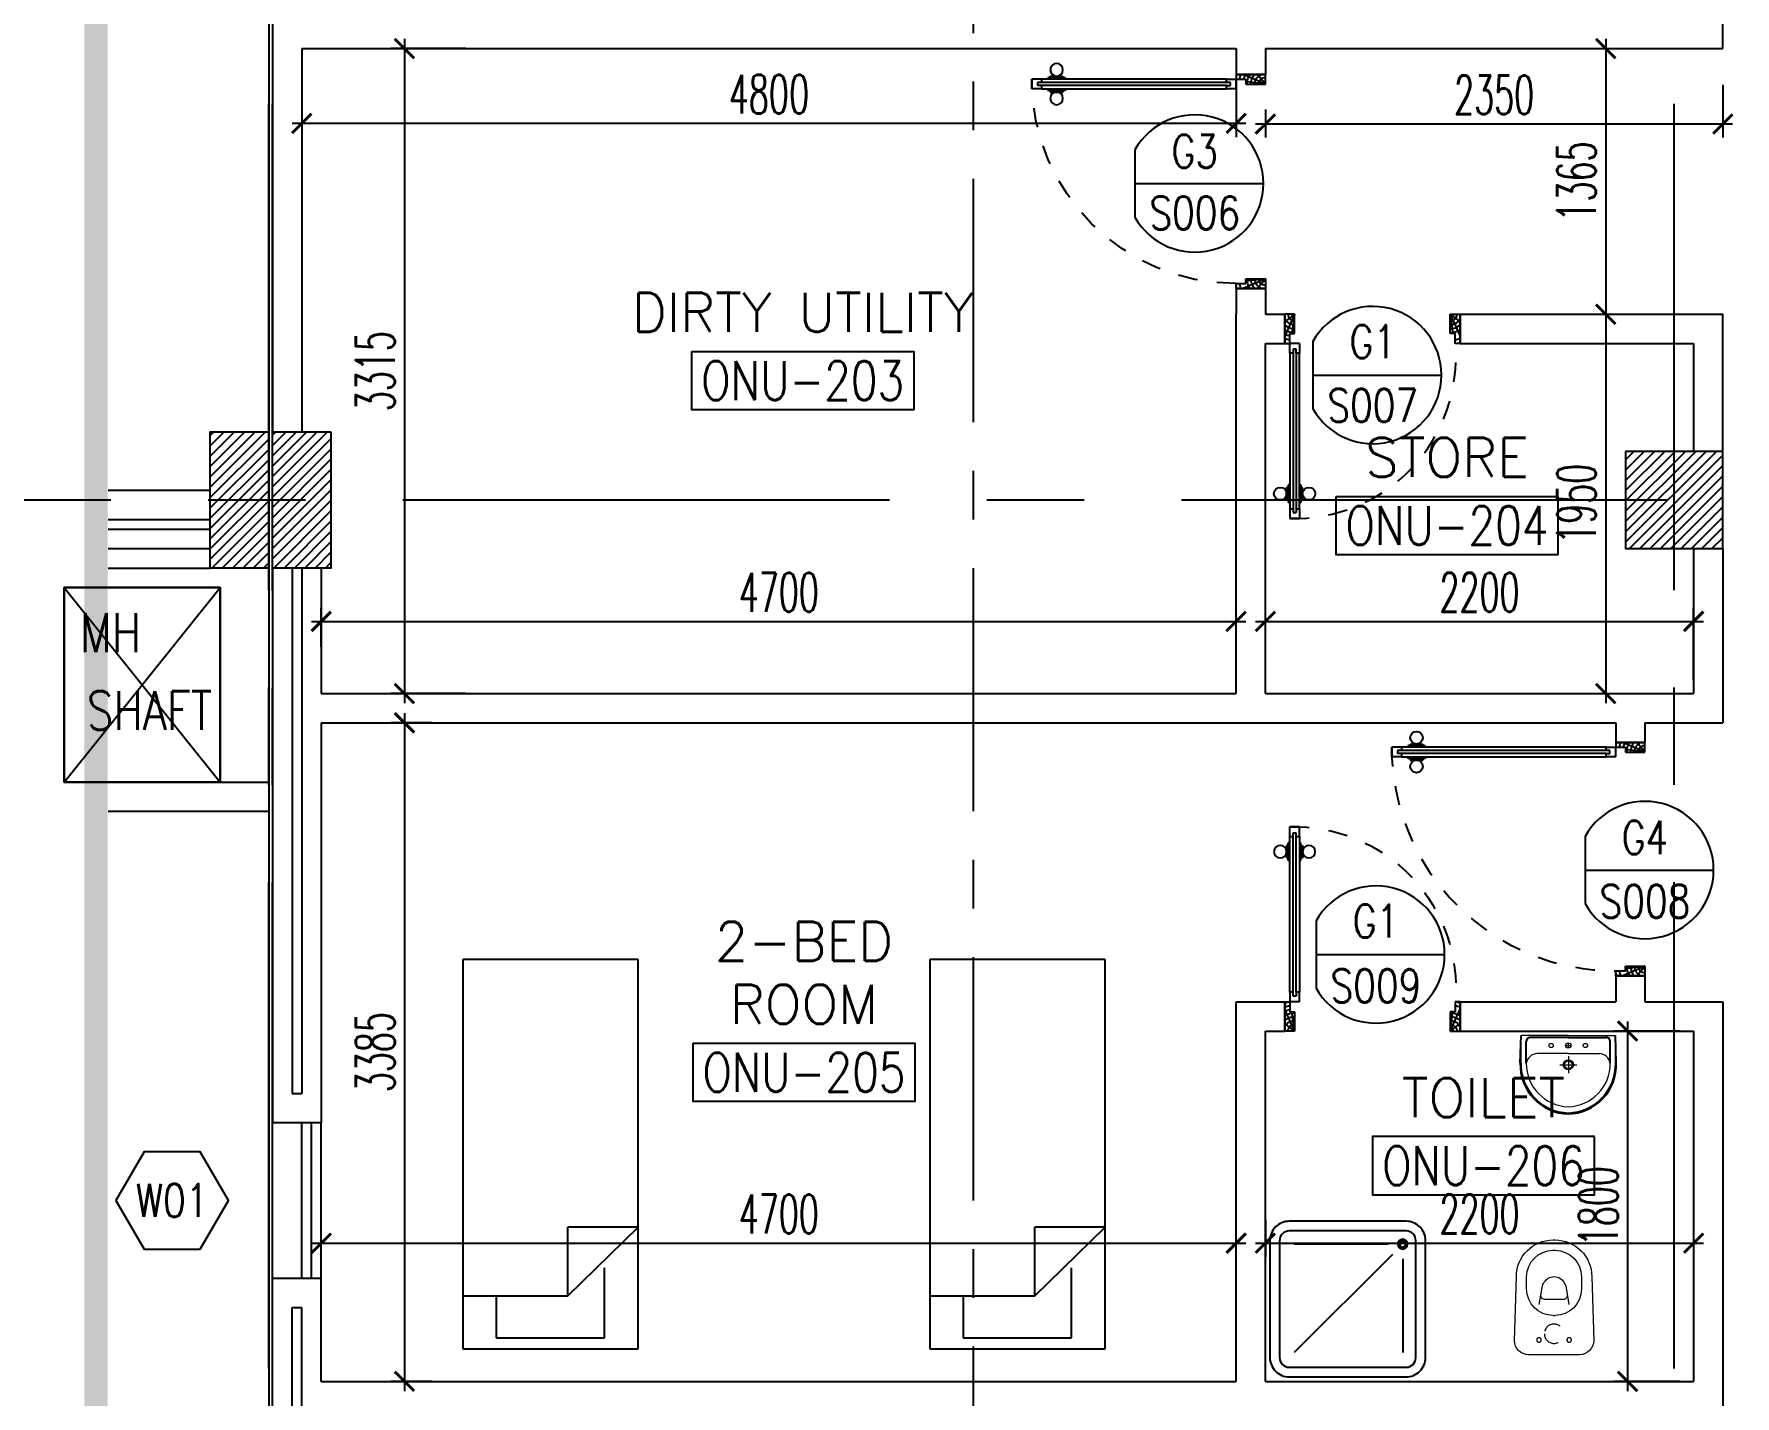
# Model space of a CAD drawing. Extents: x 88852.7 to 88945.7, y 39921.6 to 40001.1.
# Drawn here: x 88859.54 to 88868.28, y 39945.47 to 39952.47 of the extents above; entities that cross this region are included whole.
import ezdxf
from ezdxf.enums import TextEntityAlignment as Align

# ---------------------------------------------------------------- set-up
doc = ezdxf.new("R2010")
doc.units = 0
doc.header["$MEASUREMENT"] = 0
doc.header["$PDMODE"] = 34
for name, pattern in [('CENTER', [2, 1.25, -0.25, 0.25, -0.25]), ('CENTER2', [1.125, 0.75, -0.125, 0.125, -0.125]), ('CENTERX2', [4, 2.5, -0.5, 0.5, -0.5]), ('DASHED', [0.75, 0.5, -0.25]), ('HIDDEN', [0.375, 0.25, -0.125]), ('HIDDEN2', [0.1875, 0.125, -0.0625])]:
    doc.linetypes.add(name, pattern=pattern)
doc.layers.get('0').update_dxf_attribs({"linetype": 'CONTINUOUS'})
doc.layers.get('DEFPOINTS').update_dxf_attribs({"linetype": 'CONTINUOUS'})
for name, color, linetype in [('AXES', 11, 'CENTERX2'), ('AXES1', 11, 'CENTER'), ('COL', 2, 'CONTINUOUS'), ('DIM', 4, 'CONTINUOUS'), ('DOOR', 7, 'CONTINUOUS'), ('DOOR-CR', 4, 'CONTINUOUS'), ('DOOR-NO', 3, 'CONTINUOUS'), ('EJ', 9, 'CONTINUOUS'), ('ELEV', 2, 'CONTINUOUS'), ('FIX', 3, 'CONTINUOUS'), ('FUR', 4, 'CONTINUOUS'), ('HAT', 8, 'CONTINUOUS'), ('INSUL', 4, 'CONTINUOUS'), ('RM-BOX', 4, 'CONTINUOUS'), ('RM-NAME', 2, 'CONTINUOUS'), ('RM-NO', 2, 'CONTINUOUS'), ('ROOF', 7, 'CONTINUOUS'), ('SHAFT', 4, 'CONTINUOUS'), ('WALL', 2, 'CONTINUOUS'), ('WIN', 3, 'CONTINUOUS'), ('WIN-BOX', 3, 'CONTINUOUS'), ('WIN-NO', 5, 'CONTINUOUS')]:
    doc.layers.add(name, color=color, linetype=linetype)
doc.styles.add('ROMANS', font='ROMANS.shx', dxfattribs={"width": 0.6})
doc.dimstyles.new('STANDARD in', dxfattribs={"dimtxt": 0.2, "dimasz": 0.1, "dimexe": 0.07, "dimexo": 0.07, "dimgap": 0.05, "dimtad": 1, "dimdec": 0, "dimlfac": 1000, "dimzin": 0, "dimdsep": 46, "dimtxsty": 'ROMANS', "dimblk": 'ARCHTICK', "dimcen": 0.05, "dimdle": 0.05, "dimclrd": 4, "dimclre": 4, "dimclrt": 2, "dimadec": 0, "dimazin": 0, "dimtfac": 1, "dimtdec": 0, "dimtmove": 2, "dimatfit": 3, "dimfxl": 0, "dimtolj": 1, "dimtzin": 0, "dimarcsym": 0})

# ---------------------------------------------------------------- blocks, each defined once
blk = doc.blocks.new('_ARCHTICK')
at = {"color": 0, "linetype": 'ByBlock', "const_width": 0.15}
blk.add_lwpolyline([(-0.5, -0.5), (0.5, 0.5)], dxfattribs=at)
blk = doc.blocks.new('*D331')
at = {"layer": 'DEFPOINTS', "color": 0, "linetype": 'Continuous'}
for p in [(88868.0703, 39947.3496), (88867.731, 39945.5496), (88868.0703, 39945.5496)]:
    blk.add_point(p, dxfattribs=at)
at = {"layer": 'DIM', "color": 4, "linetype": 'Continuous', "lineweight": -2}
for p, q in [((88867.731, 39947.3996), (88867.731, 39945.4996)), ((88868.0003, 39947.3496), (88867.661, 39947.3496)), ((88868.0003, 39945.5496), (88867.661, 39945.5496))]:
    blk.add_line(p, q, dxfattribs=at)
at = {"layer": 'DIM', "color": 4, "linetype": 'Continuous', "lineweight": -2, "xscale": 0.1, "yscale": 0.1, "zscale": 0.1}
for p, rotation in [((88867.731, 39947.3496), 90), ((88867.731, 39945.5496), 270)]:
    blk.add_blockref('_ARCHTICK', p, dxfattribs=dict(at, rotation=rotation))
at = {"layer": 'DIM', "color": 2, "linetype": 'Continuous', "insert": (88867.581, 39946.4496), "char_height": 0.2, "attachment_point": 5, "rotation": 90, "style": 'ROMANS'}
blk.add_mtext('\\A1;1800', dxfattribs=at)
blk = doc.blocks.new('*D330')
at = {"layer": 'DEFPOINTS', "color": 0, "linetype": 'Continuous'}
for p in [(88865.8703, 39946.4496), (88868.0703, 39946.4496), (88868.0703, 39946.26)]:
    blk.add_point(p, dxfattribs=at)
at = {"layer": 'DIM', "color": 4, "linetype": 'Continuous', "lineweight": -2}
for p, q in [((88865.8703, 39946.3796), (88865.8703, 39946.19)), ((88868.0703, 39946.3796), (88868.0703, 39946.19)), ((88865.8203, 39946.26), (88868.1203, 39946.26))]:
    blk.add_line(p, q, dxfattribs=at)
at = {"layer": 'DIM', "color": 4, "linetype": 'Continuous', "lineweight": -2, "xscale": 0.1, "yscale": 0.1, "zscale": 0.1, "rotation": 180}
blk.add_blockref('_ARCHTICK', (88865.8703, 39946.26), dxfattribs=at)
at = {"layer": 'DIM', "color": 4, "linetype": 'Continuous', "lineweight": -2, "xscale": 0.1, "yscale": 0.1, "zscale": 0.1}
blk.add_blockref('_ARCHTICK', (88868.0703, 39946.26), dxfattribs=at)
at = {"layer": 'DIM', "color": 2, "linetype": 'Continuous', "insert": (88866.9703, 39946.41), "char_height": 0.2, "attachment_point": 5, "style": 'ROMANS'}
blk.add_mtext('\\A1;2200', dxfattribs=at)
blk = doc.blocks.new('*D329')
at = {"layer": 'DEFPOINTS', "color": 0, "linetype": 'Continuous'}
for p in [(88865.7203, 39946.26), (88861.0203, 39946.0796), (88865.7203, 39946.0796)]:
    blk.add_point(p, dxfattribs=at)
at = {"layer": 'DIM', "color": 4, "linetype": 'Continuous', "lineweight": -2}
for p, q in [((88860.9703, 39946.26), (88865.7703, 39946.26)), ((88861.0203, 39946.1496), (88861.0203, 39946.33)), ((88865.7203, 39946.1496), (88865.7203, 39946.33))]:
    blk.add_line(p, q, dxfattribs=at)
at = {"layer": 'DIM', "color": 4, "linetype": 'Continuous', "lineweight": -2, "xscale": 0.1, "yscale": 0.1, "zscale": 0.1, "rotation": 180}
blk.add_blockref('_ARCHTICK', (88861.0203, 39946.26), dxfattribs=at)
at = {"layer": 'DIM', "color": 4, "linetype": 'Continuous', "lineweight": -2, "xscale": 0.1, "yscale": 0.1, "zscale": 0.1}
blk.add_blockref('_ARCHTICK', (88865.7203, 39946.26), dxfattribs=at)
at = {"layer": 'DIM', "color": 2, "linetype": 'Continuous', "insert": (88863.3703, 39946.41), "char_height": 0.2, "attachment_point": 5, "style": 'ROMANS'}
blk.add_mtext('\\A1;4700', dxfattribs=at)
blk = doc.blocks.new('*D328')
at = {"layer": 'DEFPOINTS', "color": 0, "linetype": 'Continuous'}
for p in [(88861.6583, 39948.9346), (88861.4478, 39945.5496), (88861.6583, 39945.5496)]:
    blk.add_point(p, dxfattribs=at)
at = {"layer": 'DIM', "color": 4, "linetype": 'Continuous', "lineweight": -2}
for p, q in [((88861.4478, 39948.9846), (88861.4478, 39945.4996)), ((88861.5883, 39948.9346), (88861.3778, 39948.9346)), ((88861.5883, 39945.5496), (88861.3778, 39945.5496))]:
    blk.add_line(p, q, dxfattribs=at)
at = {"layer": 'DIM', "color": 4, "linetype": 'Continuous', "lineweight": -2, "xscale": 0.1, "yscale": 0.1, "zscale": 0.1}
for p, rotation in [((88861.4478, 39948.9346), 90), ((88861.4478, 39945.5496), 270)]:
    blk.add_blockref('_ARCHTICK', p, dxfattribs=dict(at, rotation=rotation))
at = {"layer": 'DIM', "color": 2, "linetype": 'Continuous', "insert": (88861.2978, 39947.2421), "char_height": 0.2, "attachment_point": 5, "rotation": 90, "style": 'ROMANS'}
blk.add_mtext('\\A1;3385', dxfattribs=at)
blk = doc.blocks.new('*D327')
at = {"layer": 'DEFPOINTS', "color": 0, "linetype": 'Continuous'}
for p in [(88867.5453, 39951.0346), (88867.5453, 39949.0846), (88867.6187, 39949.0846)]:
    blk.add_point(p, dxfattribs=at)
at = {"layer": 'DIM', "color": 4, "linetype": 'Continuous', "lineweight": -2}
for p, q in [((88867.6187, 39951.0846), (88867.6187, 39949.0346)), ((88867.6153, 39951.0346), (88867.6887, 39951.0346)), ((88867.6153, 39949.0846), (88867.6887, 39949.0846))]:
    blk.add_line(p, q, dxfattribs=at)
at = {"layer": 'DIM', "color": 4, "linetype": 'Continuous', "lineweight": -2, "xscale": 0.1, "yscale": 0.1, "zscale": 0.1}
for p, rotation in [((88867.6187, 39951.0346), 90), ((88867.6187, 39949.0846), 270)]:
    blk.add_blockref('_ARCHTICK', p, dxfattribs=dict(at, rotation=rotation))
at = {"layer": 'DIM', "color": 2, "linetype": 'Continuous', "insert": (88867.4687, 39950.0596), "char_height": 0.2, "attachment_point": 5, "rotation": 90, "style": 'ROMANS'}
blk.add_mtext('\\A1;1950', dxfattribs=at)
blk = doc.blocks.new('*D326')
at = {"layer": 'DEFPOINTS', "color": 0, "linetype": 'Continuous'}
for p in [(88868.0703, 39949.4556), (88865.8703, 39949.0846), (88868.0703, 39949.0846)]:
    blk.add_point(p, dxfattribs=at)
at = {"layer": 'DIM', "color": 4, "linetype": 'Continuous', "lineweight": -2}
for p, q in [((88865.8703, 39949.1546), (88865.8703, 39949.5256)), ((88868.0703, 39949.1546), (88868.0703, 39949.5256)), ((88865.8203, 39949.4556), (88868.1203, 39949.4556))]:
    blk.add_line(p, q, dxfattribs=at)
at = {"layer": 'DIM', "color": 4, "linetype": 'Continuous', "lineweight": -2, "xscale": 0.1, "yscale": 0.1, "zscale": 0.1, "rotation": 180}
blk.add_blockref('_ARCHTICK', (88865.8703, 39949.4556), dxfattribs=at)
at = {"layer": 'DIM', "color": 4, "linetype": 'Continuous', "lineweight": -2, "xscale": 0.1, "yscale": 0.1, "zscale": 0.1}
blk.add_blockref('_ARCHTICK', (88868.0703, 39949.4556), dxfattribs=at)
at = {"layer": 'DIM', "color": 2, "linetype": 'Continuous', "insert": (88866.9703, 39949.6056), "char_height": 0.2, "attachment_point": 5, "style": 'ROMANS'}
blk.add_mtext('\\A1;2200', dxfattribs=at)
blk = doc.blocks.new('*D325')
at = {"layer": 'DEFPOINTS', "color": 0, "linetype": 'Continuous'}
for p in [(88865.7203, 39949.4556), (88861.0203, 39949.2548), (88865.7203, 39949.2548)]:
    blk.add_point(p, dxfattribs=at)
at = {"layer": 'DIM', "color": 4, "linetype": 'Continuous', "lineweight": -2}
for p, q in [((88861.0203, 39949.3248), (88861.0203, 39949.5256)), ((88865.7203, 39949.3248), (88865.7203, 39949.5256)), ((88860.9703, 39949.4556), (88865.7703, 39949.4556))]:
    blk.add_line(p, q, dxfattribs=at)
at = {"layer": 'DIM', "color": 4, "linetype": 'Continuous', "lineweight": -2, "xscale": 0.1, "yscale": 0.1, "zscale": 0.1, "rotation": 180}
blk.add_blockref('_ARCHTICK', (88861.0203, 39949.4556), dxfattribs=at)
at = {"layer": 'DIM', "color": 4, "linetype": 'Continuous', "lineweight": -2, "xscale": 0.1, "yscale": 0.1, "zscale": 0.1}
blk.add_blockref('_ARCHTICK', (88865.7203, 39949.4556), dxfattribs=at)
at = {"layer": 'DIM', "color": 2, "linetype": 'Continuous', "insert": (88863.3703, 39949.6056), "char_height": 0.2, "attachment_point": 5, "style": 'ROMANS'}
blk.add_mtext('\\A1;4700', dxfattribs=at)
blk = doc.blocks.new('*D324')
at = {"layer": 'DEFPOINTS', "color": 0, "linetype": 'Continuous'}
for p in [(88861.8323, 39952.3996), (88861.4478, 39949.0846), (88861.8323, 39949.0846)]:
    blk.add_point(p, dxfattribs=at)
at = {"layer": 'DIM', "color": 4, "linetype": 'Continuous', "lineweight": -2}
for p, q in [((88861.7623, 39952.3996), (88861.3778, 39952.3996)), ((88861.4478, 39952.4496), (88861.4478, 39949.0346)), ((88861.7623, 39949.0846), (88861.3778, 39949.0846))]:
    blk.add_line(p, q, dxfattribs=at)
at = {"layer": 'DIM', "color": 4, "linetype": 'Continuous', "lineweight": -2, "xscale": 0.1, "yscale": 0.1, "zscale": 0.1}
for p, rotation in [((88861.4478, 39952.3996), 90), ((88861.4478, 39949.0846), 270)]:
    blk.add_blockref('_ARCHTICK', p, dxfattribs=dict(at, rotation=rotation))
at = {"layer": 'DIM', "color": 2, "linetype": 'Continuous', "insert": (88861.2978, 39950.7421), "char_height": 0.2, "attachment_point": 5, "rotation": 90, "style": 'ROMANS'}
blk.add_mtext('\\A1;3315', dxfattribs=at)
blk = doc.blocks.new('DOOR-110')
at = {"layer": 'DOOR', "color": 0, "linetype": 'ByBlock'}
for p, q in [((0, 1050), (0, 1100)), ((150, 1100), (0, 1100)), ((100, 1050), (0, 1050)), ((100, 1075), (100, 1050)), ((150, 1075), (100, 1075)), ((150, 1100), (150, 1075)), ((150, 1025), (150, 1075)), ((200, 1075), (150, 1075)), ((180, 1042), (180, 1058)), ((180, 1058), (200, 1058)), ((200, 1058), (200, 1075)), ((1027.6, 1075), (1027.6, 1082.2)), ((1027.6, 1082.2), (1117.6, 1082.2)), ((1040.2, 1082.2), (1040.2, 1091.2)), ((1105, 1091.2), (1040.2, 1091.2)), ((1105, 1082.2), (1040.2, 1082.2)), ((1105, 1082.2), (1105, 1091.2)), ((1117.6, 1075), (1117.6, 1082.2)), ((1150, 1075), (1150, 1058)), ((1150, 1075), (1200, 1075)), ((1150, 1058), (1170, 1058)), ((1170, 1058), (1170, 1042)), ((1200, 1075), (1200, 1025)), ((1200, 1025), (1200, 1075)), ((150, 1025), (200, 1025)), ((200, 1042), (180, 1042)), ((200, 1025), (200, 1042)), ((1027.6, 1025), (1027.6, 1017.8)), ((1027.6, 1017.8), (1117.6, 1017.8)), ((1040.2, 1017.8), (1040.2, 1008.8)), ((1105, 1017.8), (1040.2, 1017.8)), ((1105, 1008.8), (1040.2, 1008.8)), ((1105, 1017.8), (1105, 1008.8)), ((1117.6, 1025), (1117.6, 1017.8)), ((1150, 1042), (1150, 1025)), ((1150, 1042), (1170, 1042)), ((1150, 1025), (1200, 1025)), ((100, 50), (0, 50)), ((0, 50), (0, 0)), ((0, 0), (150, 0)), ((150, 0), (0, 0)), ((100, 25), (100, 50)), ((150, 25), (100, 25)), ((150, 0), (150, 25))]:
    blk.add_line(p, q, dxfattribs=at)
at = {"layer": 'DOOR', "linetype": 'ByBlock'}
for p, q in [((0, 1100), (150, 1100)), ((200, 1075), (1150, 1075)), ((200, 1058), (1150, 1058)), ((200, 1042), (1150, 1042)), ((1150, 1025), (200, 1025))]:
    blk.add_line(p, q, dxfattribs=at)
at = {"layer": 'DOOR', "color": 9, "linetype": 'ByBlock'}
for p, q in [((0, 1050), (40.1, 1100)), ((0, 1050), (113.7, 1100)), ((0, 1050), (100, 1063.4)), ((0, 50), (40.1, 0)), ((0, 50), (113.7, 0)), ((0, 50), (100, 36.6))]:
    blk.add_line(p, q, dxfattribs=at)
at = {"layer": 'DOOR', "color": 0, "linetype": 'ByBlock'}
for centre in [(1072.6, 1123.5), (1072.6, 976.5)]:
    blk.add_circle(centre, 32.4, dxfattribs=at)
at = {"layer": 'DOOR', "color": 9, "linetype": 'ByBlock'}
for centre, radius, start, end in [((0, 1050), 34.4, 0, 90), ((0, 1050), 14.4, 0, 90), ((0, 1050), 54.4, 0, 66.79262), ((0, 1050), 74.4, 0, 42.22357), ((0, 1050), 94.4, 0, 31.98181), ((0, 1050), 114.4, 12.62257, 25.91616), ((0, 1050), 134.4, 10.71998, 21.84015), ((0, 1050), 154.4, 13.71423, 18.89471), ((0, 50), 14.4, 270, 0), ((0, 50), 34.4, 270, 0), ((0, 50), 54.4, 293.20738, 0), ((0, 50), 74.4, 317.77643, 0), ((0, 50), 94.4, 328.01819, 0), ((0, 50), 134.4, 338.15985, 349.28002), ((0, 50), 154.4, 341.10529, 346.28577)]:
    blk.add_arc(centre, radius, start, end, dxfattribs=at)
at = {"layer": 'DOOR', "linetype": 'HIDDEN', "ltscale": 0.5}
blk.add_arc((150, 1075), 1050, 270, 0, dxfattribs=at)
at = {"layer": 'WALL', "linetype": 'ByBlock'}
for p, q in [((0, 1100), (150, 1100)), ((0, 0), (150, 0))]:
    blk.add_line(p, q, dxfattribs=at)
blk = doc.blocks.new('DOOR90')
at = {"layer": 'DOOR', "linetype": 'ByBlock'}
for p, q in [((0, 0), (-150, 0)), ((-200, -25), (-1000, -25)), ((-200, -42), (-1000, -42)), ((-200, -58), (-1000, -58)), ((-1000, -75), (-200, -75))]:
    blk.add_line(p, q, dxfattribs=at)
at = {"layer": 'DOOR', "color": 0, "linetype": 'ByBlock'}
for p, q in [((-150, 0), (-150, -25)), ((-150, 0), (0, 0)), ((0, -50), (0, 0)), ((-1050, -25), (-1050, -75)), ((-1050, -75), (-1050, -25)), ((-1000, -25), (-1050, -25)), ((-1000, -75), (-1050, -75)), ((-1020, -42), (-1020, -58)), ((-1000, -42), (-1020, -42)), ((-1000, -58), (-1020, -58)), ((-1000, -25), (-1000, -42)), ((-1000, -58), (-1000, -75)), ((-967.6, -25), (-967.6, -17.8)), ((-877.6, -17.8), (-967.6, -17.8)), ((-967.6, -75), (-967.6, -82.2)), ((-877.6, -82.2), (-967.6, -82.2)), ((-955, -17.8), (-955, -8.8)), ((-955, -8.8), (-890.2, -8.8)), ((-955, -17.8), (-890.2, -17.8)), ((-955, -82.2), (-955, -91.2)), ((-955, -82.2), (-890.2, -82.2)), ((-890.2, -17.8), (-890.2, -8.8)), ((-890.2, -82.2), (-890.2, -91.2)), ((-877.6, -25), (-877.6, -17.8)), ((-877.6, -75), (-877.6, -82.2)), ((-200, -42), (-200, -25)), ((-200, -25), (-150, -25)), ((-180, -42), (-200, -42)), ((-200, -75), (-200, -58)), ((-200, -58), (-180, -58)), ((-150, -75), (-200, -75)), ((-180, -58), (-180, -42)), ((-150, -75), (-150, -25)), ((-150, -25), (-100, -25)), ((-100, -25), (-100, -50)), ((-100, -50), (0, -50)), ((-955, -91.2), (-890.2, -91.2)), ((-100, -850), (0, -850)), ((-100, -875), (-100, -850)), ((0, -850), (0, -900)), ((-150, -900), (-150, -875)), ((-150, -875), (-100, -875)), ((0, -900), (-150, -900)), ((-150, -900), (0, -900))]:
    blk.add_line(p, q, dxfattribs=at)
at = {"layer": 'DOOR', "color": 9, "linetype": 'ByBlock'}
for p, q in [((0, -50), (-113.7, 0)), ((0, -50), (-40.1, 0)), ((0, -50), (-100, -36.6)), ((0, -850), (-113.7, -900)), ((0, -850), (-100, -863.4)), ((0, -850), (-40.1, -900))]:
    blk.add_line(p, q, dxfattribs=at)
at = {"layer": 'DOOR', "color": 0, "linetype": 'ByBlock'}
for centre in [(-922.6, 23.5), (-922.6, -123.5)]:
    blk.add_circle(centre, 32.4, dxfattribs=at)
at = {"layer": 'DOOR', "color": 9, "linetype": 'ByBlock'}
for centre, radius, start, end in [((0, -50), 74.4, 137.77643, 180), ((0, -50), 54.4, 113.20738, 180), ((0, -50), 154.4, 161.10529, 166.28577), ((0, -50), 134.4, 158.15985, 169.28002), ((0, -50), 114.4, 154.08384, 167.37743), ((0, -50), 94.4, 148.01819, 180), ((0, -50), 34.4, 90, 180), ((0, -50), 14.4, 90, 180), ((0, -850), 94.4, 180, 211.98181), ((0, -850), 74.4, 180, 222.22357), ((0, -850), 54.4, 180, 246.79262), ((0, -850), 34.4, 180, 270), ((0, -850), 14.4, 180, 270), ((0, -850), 154.4, 193.71423, 198.89471), ((0, -850), 134.4, 190.71998, 201.84015)]:
    blk.add_arc(centre, radius, start, end, dxfattribs=at)
at = {"layer": 'DOOR', "linetype": 'HIDDEN', "ltscale": 0.5}
blk.add_arc((-222.2, -50), 828.2, 178.27012, 275.00304, dxfattribs=at)
blk = doc.blocks.new('DOOR100')
at = {"layer": 'DOOR', "color": 0, "linetype": 'ByBlock'}
for p, q in [((-76.1, 1251.1), (-76.1, 1301.1)), ((-76.1, 1301.1), (-26.1, 1301.1)), ((-26.1, 1301.1), (-76.1, 1301.1)), ((-59.1, 1251.1), (-76.1, 1251.1)), ((-59.1, 1251.1), (-59.1, 1271.1)), ((-43.1, 1271.1), (-59.1, 1271.1)), ((-43.1, 1251.1), (-43.1, 1271.1)), ((-26.1, 1251.1), (-43.1, 1251.1)), ((-26.1, 1251.1), (-26.1, 1301.1)), ((-92.3, 1206.1), (-92.3, 1141.3)), ((-83.3, 1206.1), (-92.3, 1206.1)), ((-83.3, 1141.3), (-92.3, 1141.3)), ((-83.3, 1128.7), (-83.3, 1218.7)), ((-76.1, 1218.7), (-83.3, 1218.7)), ((-83.3, 1206.1), (-83.3, 1141.3)), ((-26.1, 1218.7), (-18.9, 1218.7)), ((-18.9, 1128.7), (-18.9, 1218.7)), ((-18.9, 1206.1), (-18.9, 1141.3)), ((-18.9, 1206.1), (-9.9, 1206.1)), ((-18.9, 1141.3), (-9.9, 1141.3)), ((-9.9, 1206.1), (-9.9, 1141.3)), ((-76.1, 1128.7), (-83.3, 1128.7)), ((-26.1, 1128.7), (-18.9, 1128.7)), ((-76.1, 200), (-59.1, 200)), ((-76.1, 150), (-76.1, 200)), ((-59.1, 200), (-59.1, 180)), ((-59.1, 180), (-43.1, 180)), ((-43.1, 200), (-26.1, 200)), ((-43.1, 180), (-43.1, 200)), ((-26.1, 200), (-26.1, 150)), ((-1201.1, 0), (-1201.1, 150)), ((-1201.1, 150), (-1176.1, 150)), ((-1201.1, 150), (-1201.1, 0)), ((-1176.1, 150), (-1176.1, 100)), ((-1176.1, 100), (-1151.1, 100)), ((-1151.1, 100), (-1151.1, 0)), ((-76.1, 150), (-26.1, 150)), ((-51.1, 100), (-51.1, 0)), ((-26.1, 100), (-51.1, 100)), ((-1.1, 150), (-26.1, 150)), ((-26.1, 150), (-26.1, 100)), ((-1.1, 150), (-1.1, 0)), ((-1151.1, 0), (-1201.1, 0)), ((-51.1, 0), (-1.1, 0))]:
    blk.add_line(p, q, dxfattribs=at)
at = {"layer": 'DOOR', "linetype": 'ByBlock'}
for p, q in [((-76.1, 1251.1), (-76.1, 200)), ((-59.1, 200), (-59.1, 1251.1)), ((-43.1, 200), (-43.1, 1251.1)), ((-26.1, 200), (-26.1, 1251.1))]:
    blk.add_line(p, q, dxfattribs=at)
at = {"layer": 'DOOR', "color": 9, "linetype": 'ByBlock'}
for p, q in [((-1151.1, 0), (-1201.1, 113.7)), ((-1151.1, 0), (-1164.4, 100)), ((-51.1, 0), (-1.1, 113.7)), ((-51.1, 0), (-37.7, 100)), ((-1151.1, 0), (-1201.1, 40.1)), ((-51.1, 0), (-1.1, 40.1))]:
    blk.add_line(p, q, dxfattribs=at)
at = {"layer": 'DOOR', "color": 0, "linetype": 'ByBlock'}
for centre in [(-124.6, 1173.7), (22.5, 1173.7)]:
    blk.add_circle(centre, 32.4, dxfattribs=at)
at = {"layer": 'DOOR', "linetype": 'HIDDEN', "ltscale": 0.5}
blk.add_arc((-26.8, 151.9), 1149.2, 89.96096, 180.09315, dxfattribs=at)
at = {"layer": 'DOOR', "color": 9, "linetype": 'ByBlock'}
for centre, radius, start, end in [((-1151.1, 0), 154.4, 103.71423, 108.89471), ((-1151.1, 0), 134.4, 100.71998, 111.84015), ((-1151.1, 0), 94.4, 90, 121.98181), ((-51.1, 0), 94.4, 58.01819, 90), ((-51.1, 0), 134.4, 68.15985, 79.28002), ((-51.1, 0), 114.4, 64.08384, 77.37743), ((-51.1, 0), 154.4, 71.10529, 76.28577), ((-1151.1, 0), 74.4, 90, 132.22357), ((-1151.1, 0), 54.4, 90, 156.79262), ((-1151.1, 0), 34.4, 90, 180), ((-1151.1, 0), 14.4, 90, 180), ((-51.1, 0), 74.4, 47.77643, 90), ((-51.1, 0), 54.4, 23.20738, 90), ((-51.1, 0), 34.4, 0, 90), ((-51.1, 0), 14.4, 0, 90)]:
    blk.add_arc(centre, radius, start, end, dxfattribs=at)
blk = doc.blocks.new('LAV1')
at = {"layer": 'FIX', "linetype": 'ByBlock', "ltscale": 0.3}
for p, q in [((-280, 210), (-275, 50)), ((-245, 210), (-245, 85)), ((245, 210), (245, 85)), ((280, 210), (275, 50)), ((0, 60), (-220.2, 60)), ((0, 60), (220.2, 60))]:
    blk.add_line(p, q, dxfattribs=at)
at = {"layer": 'FIX', "linetype": 'Continuous', "lineweight": 20}
for p, q in [((-275, 210), (-275, 50)), ((275, 210), (275, 50)), ((0, 155), (-181.4, 155)), ((0, 155), (181.4, 155)), ((0, 50), (-275, 50)), ((0, 50), (-252.5, 50)), ((0, 50), (275, 50)), ((0, 50), (252.5, 50))]:
    blk.add_line(p, q, dxfattribs=at)
at = {"layer": 'FIX', "linetype": 'DASHED', "lineweight": 20, "ltscale": 0.05}
for p, q in [((49.5, 220), (-50.5, 220)), ((-0.5, 170), (-0.5, 270)), ((-0.5, 170), (-0.5, 270))]:
    blk.add_line(p, q, dxfattribs=at)
at = {"layer": 'FIX', "lineweight": 20}
for p, q in [((15.6, 107.5), (-15.5, 107.5)), ((0, 92), (0, 123))]:
    blk.add_line(p, q, dxfattribs=at)
for centre, radius in [((-0.5, 220), 29.5), ((-0.5, 220), 22.5), ((0, 107.5), 15.5)]:
    blk.add_circle(centre, radius, dxfattribs=at)
at = {"layer": 'FIX', "linetype": 'HIDDEN', "lineweight": 20, "ltscale": 0.05}
for centre in [(-100, 107.5), (100, 107.5)]:
    blk.add_circle(centre, 12.4, dxfattribs=at)
at = {"layer": 'FIX', "linetype": 'ByBlock', "ltscale": 0.3}
for centre, radius, start, end in [((6.9, 220), 287, 91.37765, 182.00641), ((-6.9, 220), 287, 357.99359, 88.62235), ((-220.1, 84.9), 24.9, 179.70214, 269.94861), ((220.1, 84.9), 24.9, 270.05139, 0.29786)]:
    blk.add_arc(centre, radius, start, end, dxfattribs=at)
at = {"layer": 'FIX', "linetype": 'Continuous', "lineweight": 20}
for centre, radius, start, end in [((8.4, 216.7), 283.4, 91.6988, 181.35097), ((-8.4, 216.7), 283.4, 358.64903, 88.3012), ((7.6, 212.5), 252.7, 91.73281, 180.48842), ((-7.6, 212.5), 252.7, 359.51158, 88.26719), ((-179.2, 221.8), 66.9, 190.20056, 268.07863), ((179.2, 221.8), 66.9, 271.92137, 349.79944)]:
    blk.add_arc(centre, radius, start, end, dxfattribs=at)
blk = doc.blocks.new('SHR1')
at = {"layer": 'FIX'}
for p, q in [((-195.7, 195.7), (-700, 700)), ((-142.7, 217.7), (-142.7, 700)), ((-217.7, 142.7), (-700, 142.7))]:
    blk.add_line(p, q, dxfattribs=at)
for points in [[(-825, 125), (-825, 725, -0.414214), (-725, 825), (-125, 825, -0.414214), (-25, 725), (-25, 125, -0.414214), (-125, 25), (-725, 25, -0.414214)], [(-775, 125), (-775, 725, -0.414214), (-725, 775), (-125, 775, -0.414214), (-75, 725), (-75, 125, -0.414214), (-125, 75), (-725, 75, -0.414214)]]:
    blk.add_lwpolyline(points, format="xyb", close=True, dxfattribs=at)
for radius in [25, 15]:
    blk.add_circle((-142.7, 142.7), radius, dxfattribs=at)
blk = doc.blocks.new('C11')
at = {"layer": 'HAT'}
h = blk.add_hatch(dxfattribs=at)
h.set_pattern_fill('ANSI31', color=256, scale=300, style=0)
h.set_pattern_definition([(45, (-248556.182, -75061.005), (-26.5165043, 26.5165043), [])])
h.paths.add_polyline_path([(300, 700), (0, 700), (0, 350), (300, 350)])
h.paths.add_polyline_path([(300, 350), (0, 350), (0, 0), (300, 0)])
at = {"layer": 'COL'}
blk.add_lwpolyline([(300, 700), (300, 0), (0, 0), (0, 700)], close=True, dxfattribs=at)
blk = doc.blocks.new('C11D')
at = {"layer": 'COL', "linetype": 'ByBlock'}
for p in [(-320, 0), (0, 0)]:
    blk.add_blockref('C11', p, dxfattribs=at)
blk = doc.blocks.new('DD1')
at = {"layer": 'DOOR-CR'}
blk.add_line((-307.6, 0), (352.8, 0), dxfattribs=at)
blk.add_lwpolyline([(-307.6, -172.9, 3.820224), (-307.6, 172.9)], format="xyb", close=True, dxfattribs=at)
at = {"layer": 'DOOR-NO', "style": 'ROMANS', "width": 0.8}
for tag, p in [('G', (0, 141.5)), ('000', (0, -141.4))]:
    blk.add_attdef(tag, text='', height=204, dxfattribs=at).set_placement(p, align=Align.MIDDLE)
blk = doc.blocks.new('RM1')
at = {"layer": 'RM-BOX'}
blk.add_lwpolyline([(569.9, -200), (-569.9, -200), (-569.9, -500), (569.9, -500)], close=True, dxfattribs=at)
at = {"layer": 'RM-NAME', "style": 'ROMANS'}
for tag, p in [('ROOMNAME1', (0, 323.8)), ('ROOMNAME2', (0, 0))]:
    blk.add_attdef(tag, text='', height=200, dxfattribs=at).set_placement(p, align=Align.MIDDLE)
at = {"layer": 'RM-NO', "style": 'ROMANS', "width": 0.8}
blk.add_attdef('ROOMNO', text='', height=200, dxfattribs=at).set_placement((0, -350), align=Align.MIDDLE)
blk = doc.blocks.new('WC1')
at = {"layer": 'FIX', "lineweight": 20}
for p, q in [((-210, 203.8), (-538, 193.8)), ((-475, 140.8), (-538, 140.8)), ((-137, 0), (-137, 130.8)), ((-727, 4.8), (-727, -4.8)), ((-674, 4.8), (-674, -4.8)), ((-533.7, 24.2), (-539.5, 0)), ((-539.5, 0), (-533.7, -24.2)), ((-394.8, 75.7), (-490.4, 60.1)), ((-339, 4.8), (-339, -4.8)), ((-137, -130.8), (-137, 0)), ((-490.4, -60.1), (-394.8, -75.7)), ((-538, -140.8), (-475, -140.8)), ((-538, -193.8), (-210, -203.8)), ((-213.2, -203.8), (-210, -203.8))]:
    blk.add_line(p, q, dxfattribs=at)
at = {"layer": 'FIX', "linetype": 'Continuous', "lineweight": 20}
blk.add_line((-420.1, -47.3), (-420.4, 44.6), dxfattribs=at)
at = {"layer": 'FIX', "linetype": 'HIDDEN', "lineweight": 20, "ltscale": 0.05}
for centre in [(-213.2, 77.5), (-213.2, -77.5)]:
    blk.add_circle(centre, 11.6, dxfattribs=at)
at = {"layer": 'FIX', "linetype": 'HIDDEN2', "lineweight": 20, "ltscale": 0.3}
blk.add_circle((-245, 0), 49.8, dxfattribs=at)
at = {"layer": 'FIX', "lineweight": 20}
for centre, radius, start, end in [((-538, 4.8), 189, 90, 180), ((-210, 130.8), 73, 360, 90), ((-538, 4.8), 136, 90, 180), ((-475, 4.8), 136, 360, 90), ((-473, -6.9), 68.2, 128.92417, 152.84682), ((-464.4, -17.6), 82, 108.49595, 128.92417), ((-538, -4.8), 189, 180, 270), ((-538, -4.8), 136, 180, 270), ((-473, 6.9), 68.2, 207.15318, 231.07583), ((-464.4, 17.6), 82, 231.07583, 251.50405), ((-475, -4.8), 136, 270, 0), ((-210, -130.8), 73, 270, 0)]:
    blk.add_arc(centre, radius, start, end, dxfattribs=at)
at = {"layer": 'FIX', "linetype": 'Continuous', "lineweight": 20}
for centre, start, end in [((-442.7, 45.5), 357.66621, 91.61215), ((-442.4, -45.6), 268.38785, 2.33379)]:
    blk.add_arc(centre, 22.3, start, end, dxfattribs=at)
blk = doc.blocks.new('WW1')
at = {"layer": 'WIN-BOX'}
blk.add_lwpolyline([(144.3, -250), (288.7, 0), (144.3, 250), (-144.3, 250), (-288.7, 0), (-144.3, -250)], close=True, dxfattribs=at)
at = {"layer": 'WIN-NO', "style": 'ROMANS', "width": 0.8}
blk.add_attdef('W00', text='', height=170, dxfattribs=at).set_placement((0, 0), align=Align.MIDDLE)
blk = doc.blocks.new('AH20A')
at = {"layer": 'FUR'}
for p, q in [((0, 0.5), (0, -0.5)), ((1, 0.5), (0, 0.5)), ((0.1358, 0.5), (0.1358, -0.0987)), ((1, -0.5), (1, 0.5)), ((0.1358, 0.3112), (0.0277, 0.3112)), ((0.0277, 0.3112), (0.0277, -0.3087)), ((0.1358, -0.0987), (0.3125, -0.5)), ((0.1358, -0.0987), (0.3125, -0.0987)), ((0.3125, -0.5), (0.3125, -0.0987)), ((0.0277, -0.3087), (0.2076, -0.3087)), ((0, -0.5), (1, -0.5))]:
    blk.add_line(p, q, dxfattribs=at)
blk = doc.blocks.new('COL50')
at = {"layer": 'COL'}
blk.add_lwpolyline([(-250, 250), (-250, -250), (250, -250), (250, 250)], close=True, dxfattribs=at)
blk = doc.blocks.new('*X53')
at = {"color": 0}
for p, q in [((73379.2, 139882.6), (73846.3, 140349.7)), ((73379.2, 139935.6), (73793.3, 140349.7)), ((73379.2, 139988.7), (73740.3, 140349.7)), ((73379.2, 140041.7), (73687.2, 140349.7)), ((73379.2, 140094.7), (73634.2, 140349.7)), ((73379.2, 140147.8), (73581.2, 140349.7)), ((73379.2, 140200.8), (73528.1, 140349.7)), ((73379.2, 140253.8), (73475.1, 140349.7)), ((73379.2, 140306.9), (73422.1, 140349.7)), ((73399.4, 139849.7), (73879.2, 140329.6)), ((73452.4, 139849.7), (73879.2, 140276.5)), ((73505.4, 139849.7), (73879.2, 140223.5)), ((73558.5, 139849.7), (73879.2, 140170.5)), ((73611.5, 139849.7), (73879.2, 140117.4)), ((73664.5, 139849.7), (73879.2, 140064.4)), ((73717.6, 139849.7), (73879.2, 140011.4)), ((73770.6, 139849.7), (73879.2, 139958.4)), ((73823.6, 139849.7), (73879.2, 139905.3)), ((73876.7, 139849.7), (73879.2, 139852.3))]:
    blk.add_line(p, q, dxfattribs=at)
blk = doc.blocks.new('*D792')
at = {"layer": 'DEFPOINTS', "color": 0, "linetype": 'Continuous'}
for p in [(88868.2203, 39952.2834), (88865.8703, 39952.1571), (88865.8703, 39952.0119)]:
    blk.add_point(p, dxfattribs=at)
at = {"layer": 'DIM', "color": 4, "linetype": 'Continuous', "lineweight": -2}
for p, q in [((88868.2203, 39952.2134), (88868.2203, 39951.9419)), ((88865.8703, 39952.0871), (88865.8703, 39951.9419)), ((88868.2703, 39952.0119), (88865.8203, 39952.0119))]:
    blk.add_line(p, q, dxfattribs=at)
at = {"layer": 'DIM', "color": 4, "linetype": 'Continuous', "lineweight": -2, "xscale": 0.1, "yscale": 0.1, "zscale": 0.1, "rotation": 180}
blk.add_blockref('_ARCHTICK', (88865.8703, 39952.0119), dxfattribs=at)
at = {"layer": 'DIM', "color": 4, "linetype": 'Continuous', "lineweight": -2, "xscale": 0.1, "yscale": 0.1, "zscale": 0.1}
blk.add_blockref('_ARCHTICK', (88868.2203, 39952.0119), dxfattribs=at)
at = {"layer": 'DIM', "color": 2, "linetype": 'Continuous', "insert": (88867.0453, 39952.1619), "char_height": 0.2, "attachment_point": 5, "style": 'ROMANS'}
blk.add_mtext('\\A1;2350', dxfattribs=at)
blk = doc.blocks.new('*D793')
at = {"layer": 'DEFPOINTS', "color": 0, "linetype": 'Continuous'}
for p in [(88860.9203, 39952.3835), (88865.7203, 39952.3835), (88860.9203, 39952.0152)]:
    blk.add_point(p, dxfattribs=at)
at = {"layer": 'DIM', "color": 4, "linetype": 'Continuous', "lineweight": -2}
for p, q in [((88860.9203, 39952.3135), (88860.9203, 39951.9452)), ((88865.7203, 39952.3135), (88865.7203, 39951.9452)), ((88865.7703, 39952.0152), (88860.8703, 39952.0152))]:
    blk.add_line(p, q, dxfattribs=at)
at = {"layer": 'DIM', "color": 4, "linetype": 'Continuous', "lineweight": -2, "xscale": 0.1, "yscale": 0.1, "zscale": 0.1, "rotation": 180}
blk.add_blockref('_ARCHTICK', (88860.9203, 39952.0152), dxfattribs=at)
at = {"layer": 'DIM', "color": 4, "linetype": 'Continuous', "lineweight": -2, "xscale": 0.1, "yscale": 0.1, "zscale": 0.1}
blk.add_blockref('_ARCHTICK', (88865.7203, 39952.0152), dxfattribs=at)
at = {"layer": 'DIM', "color": 2, "linetype": 'Continuous', "insert": (88863.3203, 39952.1652), "char_height": 0.2, "attachment_point": 5, "style": 'ROMANS'}
blk.add_mtext('\\A1;4800', dxfattribs=at)
blk = doc.blocks.new('*D794')
at = {"layer": 'DEFPOINTS', "color": 0, "linetype": 'Continuous'}
for p in [(88867.5453, 39952.3996), (88867.5453, 39951.0346), (88867.6187, 39951.0346)]:
    blk.add_point(p, dxfattribs=at)
at = {"layer": 'DIM', "color": 4, "linetype": 'Continuous', "lineweight": -2}
for p, q in [((88867.6153, 39952.3996), (88867.6887, 39952.3996)), ((88867.6187, 39952.4496), (88867.6187, 39950.9846)), ((88867.6153, 39951.0346), (88867.6887, 39951.0346))]:
    blk.add_line(p, q, dxfattribs=at)
at = {"layer": 'DIM', "color": 4, "linetype": 'Continuous', "lineweight": -2, "xscale": 0.1, "yscale": 0.1, "zscale": 0.1}
for p, rotation in [((88867.6187, 39952.3996), 90), ((88867.6187, 39951.0346), 270)]:
    blk.add_blockref('_ARCHTICK', p, dxfattribs=dict(at, rotation=rotation))
at = {"layer": 'DIM', "color": 2, "linetype": 'Continuous', "insert": (88867.4687, 39951.7171), "char_height": 0.2, "attachment_point": 5, "rotation": 90, "style": 'ROMANS'}
blk.add_mtext('\\A1;1365', dxfattribs=at)

msp = doc.modelspace()

# ---------------------------------------------------------------- linework, layer by layer
at = {"layer": 'AXES'}
for p, q in [((88867.9703, 39921.6153), (88867.9703, 40000.4279)), ((88860.7503, 39921.6153), (88860.7503, 40000.0779)), ((88860.7703, 39921.6132), (88860.7703, 40000.0759)), ((88853.4386, 39950.0796), (88876.9703, 39950.0796))]:
    msp.add_line(p, q, dxfattribs=at)
at = {"layer": 'AXES1'}
msp.add_line((88864.3703, 39928.4796), (88864.3703, 39987.2996), dxfattribs=at)
at = {"layer": 'DOOR', "color": 0, "linetype": 'Continuous'}
msp.add_line((88859.9253, 39949.7296), (88860.4503, 39949.7296), dxfattribs=at)
at = {"layer": 'EJ'}
msp.add_line((88860.7503, 39955.8296), (88860.7503, 39950.4296), dxfattribs=at)
at = {"layer": 'ELEV', "linetype": 'CENTER2', "const_width": 0.12}
msp.add_lwpolyline([(88859.8638, 39926.1604), (88859.8638, 39989.6996)], dxfattribs=at)
at = {"layer": 'INSUL'}
for p, q in [((88859.9253, 39949.9796), (88860.4503, 39949.9796)), ((88859.9253, 39949.9296), (88860.4503, 39949.9296)), ((88860.8703, 39949.7296), (88860.8703, 39947.0296)), ((88860.9203, 39949.7296), (88860.9203, 39947.0296)), ((88860.8703, 39947.0296), (88860.9203, 39947.0296)), ((88860.8703, 39945.9296), (88860.9203, 39945.9296)), ((88860.8703, 39944.6296), (88860.8703, 39945.9296)), ((88860.9203, 39944.6296), (88860.9203, 39945.9296))]:
    msp.add_line(p, q, dxfattribs=at)
at = {"layer": 'ROOF'}
msp.add_line((88860.7503, 39949.7296), (88860.7503, 39936.0796), dxfattribs=at)
at = {"layer": 'SHAFT', "linetype": 'ByBlock'}
for p, q in [((88859.7003, 39949.6296), (88860.5003, 39948.6296)), ((88859.7003, 39948.6296), (88860.5003, 39949.6296))]:
    msp.add_line(p, q, dxfattribs=at)
at = {"layer": 'SHAFT', "color": 97, "linetype": 'ByBlock'}
msp.add_lwpolyline([(88859.7003, 39949.6296), (88860.5003, 39949.6296), (88860.5003, 39948.6296), (88859.7003, 39948.6296)], close=True, dxfattribs=at)
at = {"layer": 'SHAFT', "linetype": 'ByBlock'}
msp.add_lwpolyline([(88859.7003, 39948.6296), (88860.5003, 39948.6296), (88860.5003, 39949.6296), (88859.7003, 39949.6296)], close=True, dxfattribs=at)
msp.add_lwpolyline([(88859.9253, 39949.6296), (88860.5003, 39949.6296), (88860.5003, 39948.6296), (88859.9253, 39948.6296)], dxfattribs=at)
at = {"layer": 'SHAFT', "color": 7, "linetype": 'Continuous'}
for points in [[(88859.9253, 39948.6296), (88860.7503, 39948.6296)], [(88859.9253, 39948.4796), (88860.7503, 39948.4796)]]:
    msp.add_lwpolyline(points, dxfattribs=at)
at = {"layer": 'WALL'}
for p, q in [((88860.7703, 39955.7796), (88860.7703, 39950.4296)), ((88868.2203, 39952.3996), (88868.2203, 39953.1196)), ((88860.9203, 39952.3996), (88865.7203, 39952.3996)), ((88860.9203, 39952.3996), (88860.9203, 39950.4296)), ((88865.8703, 39952.3996), (88868.2203, 39952.3996)), ((88865.7203, 39952.2671), (88865.8703, 39952.2671)), ((88865.7203, 39951.1671), (88865.8703, 39951.1671)), ((88865.8703, 39951.0346), (88865.9703, 39951.0346)), ((88865.9703, 39950.8846), (88865.9703, 39951.0346)), ((88866.8703, 39950.8846), (88866.8703, 39951.0346)), ((88866.8703, 39951.0346), (88868.2203, 39951.0346)), ((88868.2203, 39950.3296), (88868.2203, 39951.0346)), ((88865.8703, 39950.8846), (88865.9703, 39950.8846)), ((88866.8703, 39950.8846), (88868.0703, 39950.8846)), ((88868.0703, 39950.8846), (88868.0703, 39950.3296)), ((88859.9253, 39950.1296), (88860.4503, 39950.1296)), ((88859.9253, 39949.8296), (88860.4503, 39949.8296)), ((88868.0703, 39949.8296), (88868.0703, 39949.0846)), ((88868.2203, 39949.8296), (88868.2203, 39948.9346)), ((88860.7703, 39949.7296), (88860.7703, 39946.8796)), ((88861.0203, 39949.7296), (88861.0203, 39949.0846)), ((88861.0203, 39949.0846), (88865.7203, 39949.0846)), ((88865.8703, 39949.0846), (88868.0703, 39949.0846)), ((88861.0203, 39948.9346), (88861.0203, 39946.8796)), ((88861.0203, 39948.9346), (88867.6703, 39948.9346)), ((88867.8203, 39948.9346), (88868.2203, 39948.9346)), ((88867.6703, 39948.8341), (88867.8203, 39948.8341)), ((88867.6703, 39947.6341), (88867.8203, 39947.6341)), ((88865.7203, 39947.4996), (88865.9703, 39947.4996)), ((88866.8703, 39947.4996), (88867.6703, 39947.4996)), ((88867.8203, 39947.4996), (88868.2203, 39947.4996)), ((88868.2203, 39947.4996), (88868.2203, 39945.3996)), ((88865.8703, 39947.3496), (88865.9703, 39947.3496)), ((88866.8703, 39947.3496), (88868.0703, 39947.3496)), ((88868.0703, 39947.3496), (88868.0703, 39945.5496)), ((88860.7703, 39946.8796), (88861.0203, 39946.8796)), ((88860.7703, 39946.0796), (88861.0203, 39946.0796)), ((88860.7703, 39944.4796), (88860.7703, 39946.0796)), ((88861.0203, 39945.5496), (88861.0203, 39946.0796)), ((88861.0203, 39945.5496), (88865.7203, 39945.5496)), ((88865.8703, 39945.5496), (88868.0703, 39945.5496))]:
    msp.add_line(p, q, dxfattribs=at)
at = {"layer": 'WALL', "linetype": 'ByBlock'}
for p, q in [((88865.7203, 39952.3996), (88865.7203, 39952.2671)), ((88865.8703, 39952.3996), (88865.8703, 39952.2671)), ((88865.7203, 39951.1671), (88865.7203, 39951.0346)), ((88865.8703, 39951.1671), (88865.8703, 39951.0346)), ((88865.7203, 39949.0846), (88865.7203, 39951.0346)), ((88865.8703, 39949.0846), (88865.8703, 39950.8846)), ((88867.6703, 39948.9346), (88867.6703, 39948.8341)), ((88867.8203, 39948.9346), (88867.8203, 39948.8341)), ((88867.6703, 39947.6341), (88867.6703, 39947.4996)), ((88867.8203, 39947.6341), (88867.8203, 39947.4996)), ((88865.7203, 39945.5496), (88865.7203, 39947.4996)), ((88865.9703, 39947.3496), (88865.9703, 39947.4996)), ((88866.8703, 39947.3496), (88866.8703, 39947.4996)), ((88865.8703, 39945.5496), (88865.8703, 39947.3496))]:
    msp.add_line(p, q, dxfattribs=at)
at = {"layer": 'WIN'}
for p, q in [((88860.7703, 39946.0796), (88860.7703, 39946.8796)), ((88860.9203, 39946.0796), (88860.9203, 39946.8796)), ((88860.9703, 39946.0796), (88860.9703, 39946.8796)), ((88861.0203, 39946.0796), (88861.0203, 39946.8796))]:
    msp.add_line(p, q, dxfattribs=at)

# ---------------------------------------------------------------- block references
at = {"layer": 'COL', "xscale": 0.001, "yscale": 0.001, "zscale": 0.001}
for name, p in [('C11D', (88860.7703, 39949.7296)), ('COL50', (88867.9703, 39950.0796))]:
    msp.add_blockref(name, p, dxfattribs=at)
at = {"layer": 'DOOR', "color": 0, "linetype": 'Continuous', "xscale": -0.001, "yscale": 0.001, "zscale": 0.001}
msp.add_blockref('DOOR-110', (88865.8703, 39951.1671), dxfattribs=at)
at = {"layer": 'DOOR', "color": 0, "linetype": 'ByBlock', "yscale": 0.001, "zscale": 0.001, "rotation": 90}
for name, p, xscale in [('DOOR90', (88865.9703, 39951.0346), 0.001), ('DOOR100', (88867.8203, 39948.8351), 0.001), ('DOOR90', (88865.9703, 39947.3496), -0.001)]:
    msp.add_blockref(name, p, dxfattribs=dict(at, xscale=xscale))
at = {"layer": 'DOOR-NO'}
ref = msp.add_blockref('DD1', (88865.5076, 39951.7063), dxfattribs=dict(at, xscale=0.001, yscale=0.001, zscale=0.001))
ref.add_attrib('G', 'G3', dxfattribs={"height": 0.17, "style": 'ROMANS', "width": 0.8}).set_placement((88865.5076, 39951.8718), align=Align.MIDDLE)
ref.add_attrib('000', 'S006', dxfattribs={"height": 0.17, "style": 'ROMANS', "width": 0.8}).set_placement((88865.5076, 39951.5551), align=Align.MIDDLE)
ref = msp.add_blockref('DD1', (88866.4219, 39950.7216), dxfattribs=dict(at, xscale=0.001, yscale=0.001, zscale=0.001))
ref.add_attrib('G', 'G1', dxfattribs={"height": 0.17, "style": 'ROMANS', "width": 0.8}).set_placement((88866.4219, 39950.8938), align=Align.MIDDLE)
ref.add_attrib('000', 'S007', dxfattribs={"height": 0.17, "style": 'ROMANS', "width": 0.8}).set_placement((88866.4219, 39950.5659), align=Align.MIDDLE)
ref = msp.add_blockref('DD1', (88867.8202, 39948.1779), dxfattribs=dict(at, xscale=0.001, yscale=0.001, zscale=0.001))
ref.add_attrib('G', 'G4', dxfattribs={"height": 0.17, "style": 'ROMANS', "width": 0.8}).set_placement((88867.8202, 39948.3448), align=Align.MIDDLE)
ref.add_attrib('000', 'S008', dxfattribs={"height": 0.17, "style": 'ROMANS', "width": 0.8}).set_placement((88867.8202, 39948.0169), align=Align.MIDDLE)
ref = msp.add_blockref('DD1', (88866.4383, 39947.7436), dxfattribs=dict(at, xscale=0.001, yscale=0.001, zscale=0.001))
ref.add_attrib('G', 'G1', dxfattribs={"height": 0.17, "style": 'ROMANS', "width": 0.8}).set_placement((88866.4383, 39947.9153), align=Align.MIDDLE)
ref.add_attrib('000', 'S009', dxfattribs={"height": 0.17, "style": 'ROMANS', "width": 0.8}).set_placement((88866.4383, 39947.5828), align=Align.MIDDLE)
at = {"layer": 'FIX'}
for name, p, xscale, yscale, zscale, rotation in [('AH20A', (88862.1983, 39945.7178), 2, 0.9, 2, 90), ('AH20A', (88864.5971, 39945.7178), 2, 0.9, 2, 90), ('LAV1', (88867.4263, 39947.3706), 0.0008799999997863779, 0.0008799999997863779, 0.00087999999978, 180), ('SHR1', (88866.7183, 39946.3976), -0.001, 0.001, 0.001, 180), ('WC1', (88867.3533, 39945.5496), -0.001, 0.001, 0.001, 90)]:
    msp.add_blockref(name, p, dxfattribs=dict(at, xscale=xscale, yscale=yscale, zscale=zscale, rotation=rotation))
at = {"layer": 'HAT', "xscale": 0.001, "yscale": 0.001, "zscale": 0.001}
msp.add_blockref('*X53', (88794.341, 39809.9798), dxfattribs=at)
at = {"layer": 'RM-NO'}
ref = msp.add_blockref('RM1', (88863.4937, 39951.0435), dxfattribs=dict(at, xscale=-0.001, yscale=0.001, zscale=0.001))
ref.add_attrib('ROOMNO', 'ONU-203', dxfattribs={"height": 0.2, "style": 'ROMANS', "width": 0.8}).set_placement((88863.4937, 39950.6935), align=Align.MIDDLE)
ref.add_attrib('ROOMNAME2', 'DIRTY UTILITY', dxfattribs={"layer": 'RM-NAME', "height": 0.2, "style": 'ROMANS'}).set_placement((88863.4937, 39951.0435), align=Align.MIDDLE)
ref = msp.add_blockref('RM1', (88866.8036, 39950.2983), dxfattribs=dict(at, xscale=-0.001, yscale=0.001, zscale=0.001))
ref.add_attrib('ROOMNO', 'ONU-204', dxfattribs={"height": 0.2, "style": 'ROMANS', "width": 0.8}).set_placement((88866.8036, 39949.9483), align=Align.MIDDLE)
ref.add_attrib('ROOMNAME2', 'STORE', dxfattribs={"layer": 'RM-NAME', "height": 0.2, "style": 'ROMANS'}).set_placement((88866.8036, 39950.2983), align=Align.MIDDLE)
ref = msp.add_blockref('RM1', (88863.5, 39947.4879), dxfattribs=dict(at, xscale=-0.001, yscale=0.001, zscale=0.001))
ref.add_attrib('ROOMNO', 'ONU-205', dxfattribs={"height": 0.2, "style": 'ROMANS', "width": 0.8}).set_placement((88863.5, 39947.1379), align=Align.MIDDLE)
ref.add_attrib('ROOMNAME2', 'ROOM', dxfattribs={"layer": 'RM-NAME', "height": 0.2, "style": 'ROMANS'}).set_placement((88863.5, 39947.4879), align=Align.MIDDLE)
ref.add_attrib('ROOMNAME1', '2-BED', dxfattribs={"layer": 'RM-NAME', "height": 0.2, "style": 'ROMANS'}).set_placement((88863.5, 39947.8118), align=Align.MIDDLE)
at = {"layer": 'RM-NO', "xscale": 0.001, "yscale": 0.001, "zscale": 0.001}
msp.add_blockref('RM1', (88866.991, 39947.0081), dxfattribs=at).add_auto_attribs({'ROOMNO': 'ONU-206', 'ROOMNAME2': 'TOILET'})
at = {"layer": 'WIN-NO', "xscale": 0.001, "yscale": 0.001, "zscale": 0.001}
msp.add_blockref('WW1', (88860.2545, 39946.4796), dxfattribs=at).add_auto_attribs({'W00': 'W01'})

# ---------------------------------------------------------------- texts
at = {"layer": 'SHAFT', "style": 'ROMANS', "width": 0.8}
for s, p in [('MH', (88859.937, 39949.3978)), ('SHAFT', (88860.138, 39948.9978))]:
    msp.add_text(s, height=0.2, dxfattribs=at).set_placement(p, align=Align.MIDDLE)

# ---------------------------------------------------------------- dimensions: what is measured, and where the dimension line sits
at = {"layer": 'DIM', "color": 0, "linetype": 'Continuous'}
for base, p1, p2, picture, middle in [((88861.4478, 39949.0846), (88861.8323, 39952.3996), (88861.8323, 39949.0846), '*D324', (88861.2978, 39950.7421)), ((88867.6187, 39951.0346), (88867.5453, 39952.3996), (88867.5453, 39951.0346), '*D794', (88867.4687, 39951.7171)), ((88867.6187, 39949.0846), (88867.5453, 39951.0346), (88867.5453, 39949.0846), '*D327', (88867.4687, 39950.0596)), ((88861.4478, 39945.5496), (88861.6583, 39948.9346), (88861.6583, 39945.5496), '*D328', (88861.2978, 39947.2421)), ((88867.731, 39945.5496), (88868.0703, 39947.3496), (88868.0703, 39945.5496), '*D331', (88867.581, 39946.4496))]:
    dim = msp.add_linear_dim(base=base, p1=p1, p2=p2, angle=90, dimstyle='STANDARD in', dxfattribs=at)
    dim.commit()
    dim.dimension.update_dxf_attribs({"geometry": picture, "text_midpoint": middle})
at = {"layer": 'DIM', "linetype": 'Continuous'}
for base, p1, p2, picture, middle in [((88860.9203, 39952.0152), (88865.7203, 39952.3835), (88860.9203, 39952.3835), '*D793', (88863.3203, 39952.1652)), ((88865.8703, 39952.0119), (88868.2203, 39952.2834), (88865.8703, 39952.1571), '*D792', (88867.0453, 39952.1619))]:
    dim = msp.add_linear_dim(base=base, p1=p1, p2=p2, dimstyle='STANDARD in', dxfattribs=at)
    dim.commit()
    dim.dimension.update_dxf_attribs({"geometry": picture, "text_midpoint": middle})
at = {"layer": 'DIM', "color": 0, "linetype": 'Continuous'}
for base, p1, p2, picture, middle in [((88865.7203, 39949.4556), (88861.0203, 39949.2548), (88865.7203, 39949.2548), '*D325', (88863.3703, 39949.6056)), ((88868.0703, 39949.4556), (88865.8703, 39949.0846), (88868.0703, 39949.0846), '*D326', (88866.9703, 39949.6056)), ((88865.7203, 39946.26), (88861.0203, 39946.0796), (88865.7203, 39946.0796), '*D329', (88863.3703, 39946.41)), ((88868.0703, 39946.26), (88865.8703, 39946.4496), (88868.0703, 39946.4496), '*D330', (88866.9703, 39946.41))]:
    dim = msp.add_linear_dim(base=base, p1=p1, p2=p2, dimstyle='STANDARD in', dxfattribs=at)
    dim.commit()
    dim.dimension.update_dxf_attribs({"geometry": picture, "text_midpoint": middle})

doc.saveas('drawing.dxf')
